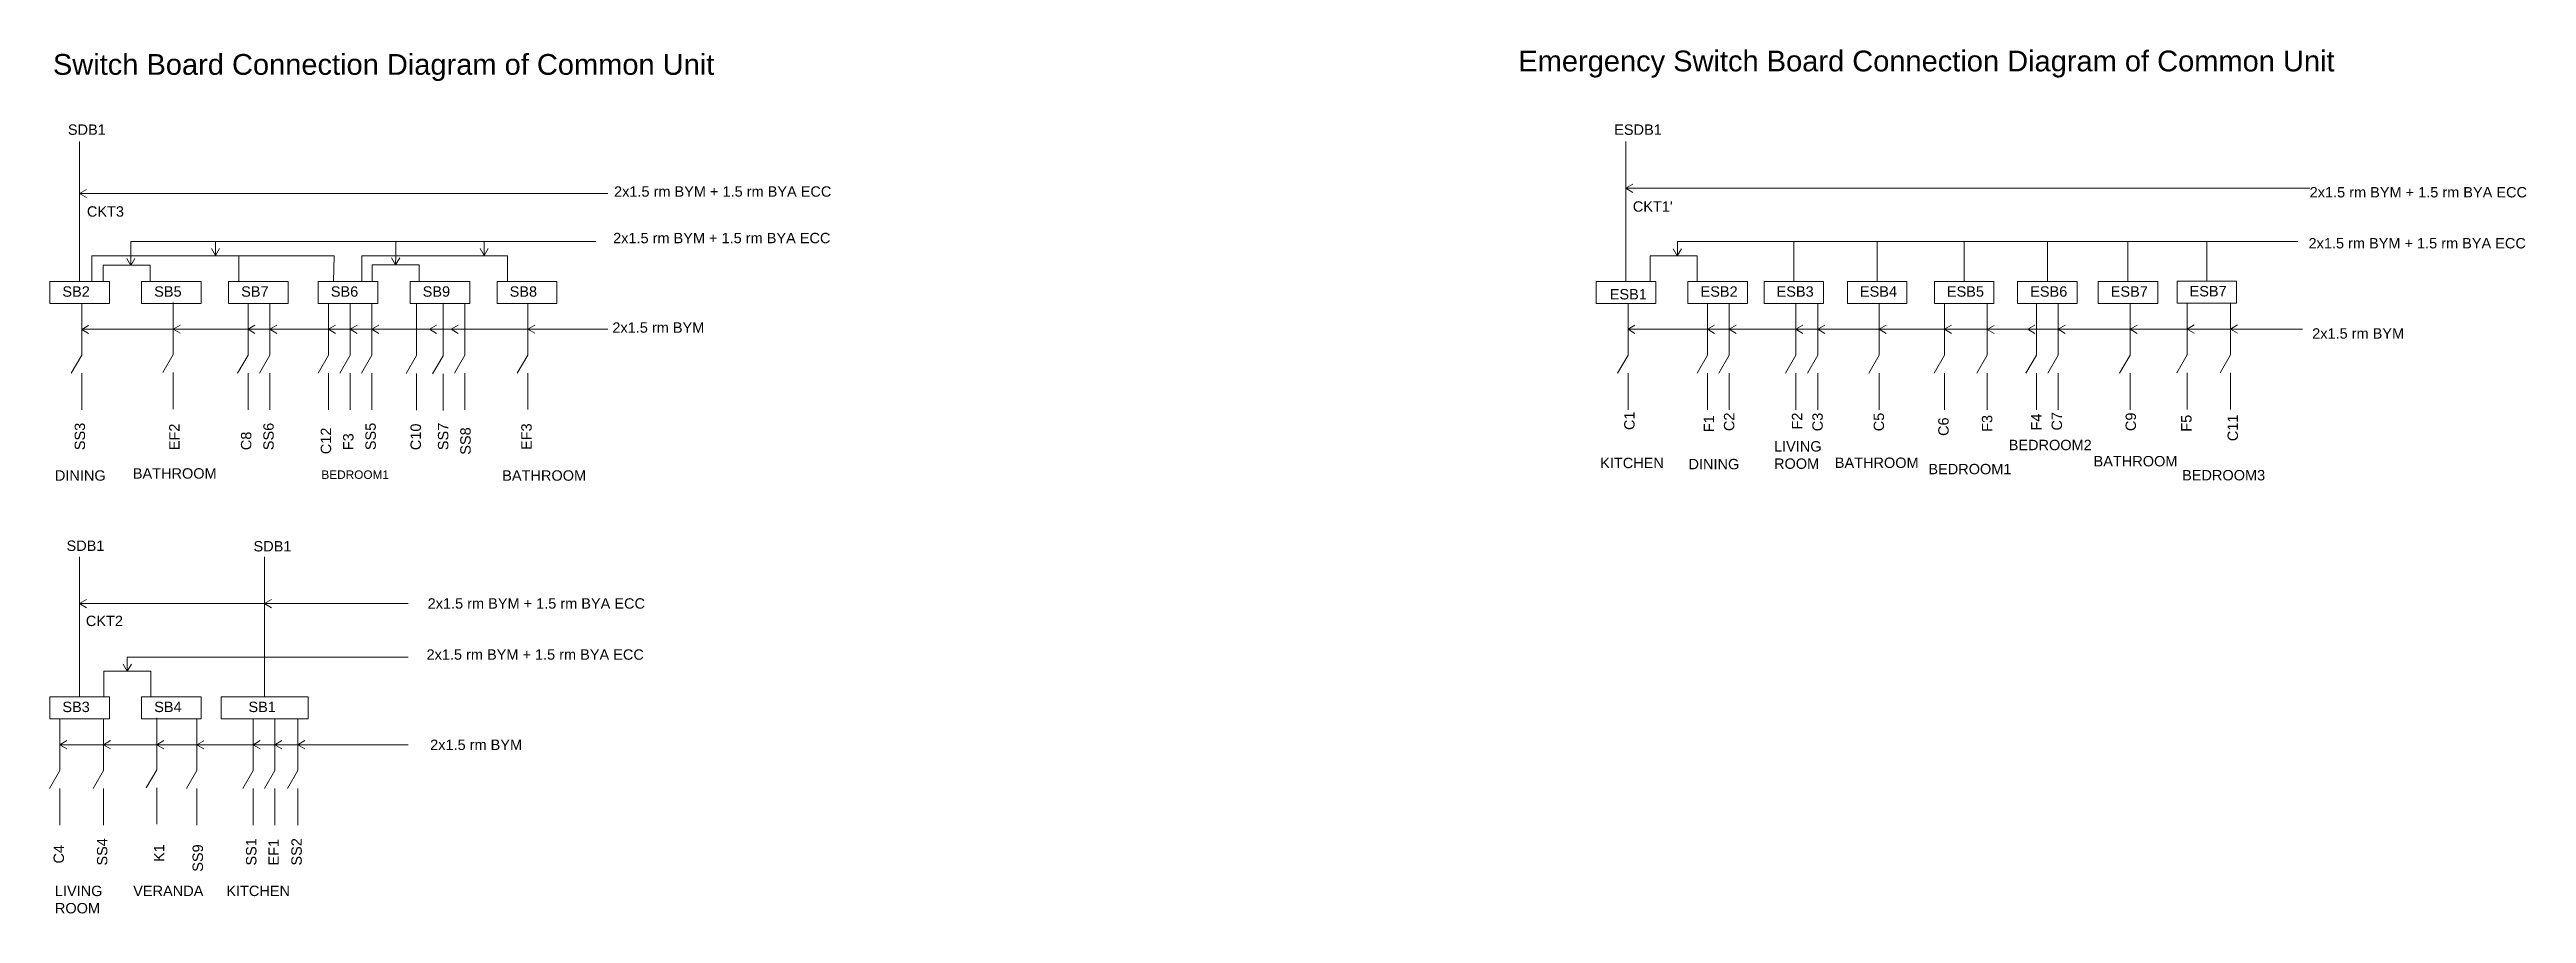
# Model space of a CAD drawing. Extents: x 415 to 654, y 214 to 297.
import ezdxf

# ---------------------------------------------------------------- set-up
doc = ezdxf.new("R2010")
doc.units = 0
doc.header["$MEASUREMENT"] = 0
doc.layers.add('Headings', color=30, linetype='Continuous')
doc.layers.add('Texts', color=210, linetype='Continuous')
doc.layers.add('Outlines', color=160, linetype='Continuous', lineweight=15)
doc.styles.get("Standard").update_dxf_attribs({"font": 'arial.ttf', "height": 1})

# ---------------------------------------------------------------- blocks, each defined once
blk = doc.blocks.new('line_without_CB')
at = {"layer": 'Outlines'}
for p, q in [((0, 0), (0, -2.5)), ((0, -5), (0, -2.5)), ((0, -5), (-1, -6.73)), ((0, -6.73), (0, -7.5)), ((0, -7.5), (0, -9.5)), ((0, -9.5), (0, -10.25))]:
    blk.add_line(p, q, dxfattribs=at)
blk = doc.blocks.new('arrow')
at = {"layer": 'Outlines'}
for q in [(0.67, 0.39), (0.67, -0.39)]:
    blk.add_line((0, 0), q, dxfattribs=at)

msp = doc.modelspace()

# ---------------------------------------------------------------- linework, layer by layer
at = {"layer": 'Outlines'}
for p, q in [((418.16, 275.04), (418.16, 288.5)), ((567, 275.04), (567, 288.5)), ((567, 284), (583.16, 284)), ((583.16, 284), (622.42, 284)), ((622.42, 284), (632.81, 284)), ((418.16, 283.5), (469, 283.5)), ((429, 277.5), (419.35, 277.5)), ((419.35, 277.5), (419.35, 275.04)), ((420.44, 276.59), (424.94, 276.59)), ((420.44, 276.59), (420.44, 275.04)), ((423.1, 278.87), (467.84, 278.87)), ((423.1, 278.87), (423.1, 277.5)), ((423.1, 277.5), (423.1, 276.59)), ((424.94, 276.59), (424.94, 275.04)), ((429, 277.5), (433.5, 277.5)), ((431.25, 277.5), (431.25, 278.87)), ((433.5, 277.5), (433.5, 275.04)), ((433.5, 277.5), (442.66, 277.5)), ((442.66, 277.5), (442.61, 275.04)), ((454.84, 277.5), (445.32, 277.5)), ((445.32, 277.5), (445.32, 275.04)), ((446.33, 276.63), (450.83, 276.63)), ((446.33, 276.63), (446.33, 275.04)), ((448.59, 277.51), (448.58, 276.63)), ((448.59, 277.5), (448.59, 278.87)), ((450.83, 276.63), (450.83, 275.04)), ((454.84, 277.5), (459.34, 277.5)), ((457.09, 277.5), (457.09, 278.87)), ((459.34, 277.5), (459.34, 275.04)), ((569.34, 275.04), (569.34, 277.5)), ((569.34, 277.5), (573.84, 277.5)), ((571.95, 278.87), (571.95, 277.5)), ((571.95, 278.87), (571.95, 278.87)), ((571.95, 278.87), (622.1, 278.87)), ((573.84, 277.5), (573.84, 275.04)), ((583.16, 275.04), (583.16, 278.87)), ((591.18, 275.04), (591.18, 278.87)), ((599.55, 275.04), (599.55, 278.87)), ((607.57, 275.04), (607.57, 278.87)), ((615.32, 275.04), (615.32, 278.87)), ((622.1, 278.87), (622.91, 278.89)), ((622.91, 275.07), (622.91, 278.89)), ((622.91, 278.89), (631.68, 278.89)), ((418.36, 270.42), (469, 270.42)), ((567.2, 270.42), (622.56, 270.43)), ((622.56, 270.43), (623.11, 270.43)), ((623.11, 270.43), (625.16, 270.43)), ((625.2, 270.45), (632.13, 270.43)), ((632.13, 270.43), (632.13, 270.43)), ((418.16, 235.04), (418.16, 248.5)), ((435.97, 235.04), (435.97, 248.5)), ((418.16, 244), (449.77, 244)), ((422.75, 238.84), (449.77, 238.84)), ((422.75, 237.5), (422.75, 238.84)), ((420.5, 235.04), (420.5, 237.5)), ((420.5, 237.5), (425, 237.5)), ((425, 237.5), (425, 235.04)), ((416.26, 230.42), (449.77, 230.42))]:
    msp.add_line(p, q, dxfattribs=at)
at = {"layer": 'Outlines', "ltscale": 5}
for points in [[(415.29, 272.92), (421.03, 272.92), (421.03, 275.04), (415.29, 275.04)], [(424.13, 272.92), (429.87, 272.92), (429.87, 275.04), (424.13, 275.04)], [(432.5, 272.92), (438.24, 272.92), (438.24, 275.04), (432.5, 275.04)], [(441.13, 272.92), (446.87, 272.92), (446.87, 275.04), (441.13, 275.04)], [(449.97, 272.92), (455.71, 272.92), (455.71, 275.04), (449.97, 275.04)], [(458.34, 272.92), (464.08, 272.92), (464.08, 275.04), (458.34, 275.04)], [(564.13, 272.92), (569.87, 272.92), (569.87, 275.04), (564.13, 275.04)], [(572.97, 272.92), (578.71, 272.92), (578.71, 275.04), (572.97, 275.04)], [(580.3, 272.92), (586.03, 272.92), (586.03, 275.04), (580.3, 275.04)], [(588.31, 272.92), (594.05, 272.92), (594.05, 275.04), (588.31, 275.04)], [(596.69, 272.92), (602.42, 272.92), (602.42, 275.04), (596.69, 275.04)], [(604.7, 272.92), (610.44, 272.92), (610.44, 275.04), (604.7, 275.04)], [(612.45, 272.92), (618.19, 272.92), (618.19, 275.04), (612.45, 275.04)], [(620.04, 272.95), (625.78, 272.95), (625.78, 275.07), (620.04, 275.07)], [(415.29, 232.92), (421.03, 232.92), (421.03, 235.04), (415.29, 235.04)], [(424.13, 232.92), (429.87, 232.92), (429.87, 235.04), (424.13, 235.04)], [(431.79, 232.92), (440.16, 232.92), (440.16, 235.04), (431.79, 235.04)]]:
    msp.add_lwpolyline(points, close=True, dxfattribs=at)

# ---------------------------------------------------------------- block references
at = {"layer": 'Outlines'}
for p in [(418.16, 283.5), (567, 284), (418.36, 270.41), (427.17, 270.43), (434.37, 270.42), (436.46, 270.42), (442.11, 270.42), (444.2, 270.42), (446.29, 270.42), (451.84, 270.42), (453.93, 270.42), (461.29, 270.44), (567.2, 270.42), (574.84, 270.42), (576.93, 270.42), (583.36, 270.42), (585.46, 270.42), (591.38, 270.42), (597.66, 270.42), (601.77, 270.41), (605.68, 270.42), (608.6, 270.42), (615.52, 270.42), (621.01, 270.45), (625.2, 270.45), (418.16, 244), (435.97, 244), (416.26, 230.42), (420.45, 230.42), (425.58, 230.42), (429.44, 230.4), (434.86, 230.42), (436.95, 230.42), (439.16, 230.42)]:
    msp.add_blockref('arrow', p, dxfattribs=at)
at = {"layer": 'Outlines', "rotation": 90}
for p in [(423.1, 276.58), (431.25, 277.52), (448.58, 276.64), (457.09, 277.52), (571.94, 277.51), (422.75, 237.51)]:
    msp.add_blockref('arrow', p, dxfattribs=at)
at = {"layer": 'Texts'}
for p in [(418.36, 272.92), (427.17, 272.99), (434.37, 272.92), (436.46, 272.92), (442.11, 272.92), (444.2, 272.92), (446.29, 272.92), (450.58, 272.89), (453.14, 272.85), (455.24, 272.92), (461.29, 272.94), (567.2, 272.92), (574.84, 272.92), (576.93, 272.92), (583.36, 272.92), (585.46, 272.92), (591.38, 272.92), (597.66, 272.92), (601.77, 272.93), (606.5, 272.92), (608.6, 272.92), (615.52, 272.92), (621.01, 272.95), (625.2, 272.95), (416.26, 232.92), (420.45, 232.92), (425.58, 233), (429.44, 232.92), (434.86, 232.92), (436.95, 232.92), (439.16, 232.92)]:
    msp.add_blockref('line_without_CB', p, dxfattribs=at)

# ---------------------------------------------------------------- texts
at = {"layer": 'Headings', "char_height": 2, "attachment_point": 1}
for s, width, heights, insert in [('Switch Board Connection Diagram of Common Unit', 81.3532, [4.24], (415.59, 296.93)), ('Emergency Switch Board Connection Diagram of Common Unit', 106.3968, [3.96], (556.64, 297.26))]:
    msp.add_mtext_dynamic_manual_height_columns(s, width=width, gutter_width=5, heights=heights, dxfattribs=dict(at, insert=insert))
at = {"layer": 'Texts', "attachment_point": 1}
for s, width, gutter_width, heights, insert, char_height in [('SDB1', 3.97, 5, [1.1], (417.03, 290.15), 1), ('ESDB1', 3.97, 5, [1.1], (565.87, 290.15), 1), ('2x1.5 rm BYM + 1.5 rm BYA ECC', 28.1278, 5, [4.35], (469.6, 284.19), 1), ('2x1.5 rm BYM + 1.5 rm BYA ECC', 21.7448, 5, [2.19], (632.81, 284.12), 1), ('CKT3', 3.97, 5, [1.1], (418.86, 282.27), 1), ("CKT1'", 3.97, 5, [1.1], (567.66, 282.75), 1), ('2x1.5 rm BYM + 1.5 rm BYA ECC', 23.2364, 5, [2.1], (469.51, 279.71), 1), ('2x1.5 rm BYM + 1.5 rm BYA ECC', 23.2364, 5, [2.1], (632.7, 279.21), 1), ('SB2', 3.4145, 5, [0], (416.5, 274.56), 1), ('SB5', 3.4145, 5, [0], (425.34, 274.56), 1), ('SB7', 3.4145, 5, [0], (433.71, 274.56), 1), ('SB6', 3.4145, 5, [0], (442.34, 274.56), 1), ('SB9', 3.4145, 5, [0], (451.18, 274.56), 1), ('SB8', 3.4145, 5, [0], (459.55, 274.56), 1), ('ESB1', 3.4145, 5, [0], (565.44, 274.3), 1), ('ESB2', 3.4145, 5, [0], (574.18, 274.56), 1), ('ESB3', 3.4145, 5, [0], (581.5, 274.56), 1), ('ESB4', 3.4145, 5, [0], (589.52, 274.56), 1), ('ESB5', 3.4145, 5, [0], (597.89, 274.56), 1), ('ESB6', 3.4145, 5, [0], (605.91, 274.56), 1), ('ESB7', 3.4145, 5, [0], (613.66, 274.56), 1), ('ESB7', 3.4145, 5, [0], (621.25, 274.59), 1), ('2x1.5 rm BYM', 10.2998, 5, [0.748], (469.44, 271.09), 1), ('2x1.5 rm BYM', 10.2998, 5, [0.748], (633.05, 270.52), 1), ('KITCHEN', 5.6803, 5, [0], (564.52, 258.05), 1), ('DINING', 5.6803, 5, [0], (573.02, 257.94), 1), ('LIVING \\PROOM', 5.6803, 5, [0], (581.25, 259.65), 1), ('BATHROOM', 6.8235, 5, [3.31], (587.1, 258.07), 1), ('BEDROOM2', 6.8235, 5, [3.31], (603.84, 259.78), 1), ('BATHROOM', 6.8235, 5, [3.31], (612.01, 258.22), 1), ('DINING', 5.6803, 5, [0], (415.78, 256.84), 1), ('BATHROOM', 5.6803, 5, [0], (423.28, 257.04), 1), ('BEDROOM1', 4.6226, 4.07, [0], (441.43, 256.83), 0.814), ('BATHROOM', 5.6803, 5, [0], (458.84, 256.84), 1), ('BEDROOM1', 6.8235, 5, [3.31], (596.11, 257.46), 1), ('BEDROOM3', 6.8235, 5, [3.31], (620.53, 256.87), 1), ('SDB1', 3.4145, 5, [0], (416.9, 250.08), 1), ('SDB1', 3.4145, 5, [0], (434.9, 250.03), 1), ('2x1.5 rm BYM + 1.5 rm BYA ECC', 21.7448, 5, [2.19], (451.66, 244.52), 1), ('CKT2', 3.97, 5, [1.1], (418.76, 242.84), 1), ('2x1.5 rm BYM + 1.5 rm BYA ECC', 23.2364, 5, [2.1], (451.55, 239.6), 1), ('SB3', 3.4145, 5, [0], (416.5, 234.56), 1), ('SB4', 3.4145, 5, [0], (425.34, 234.56), 1), ('SB1', 3.4145, 5, [0], (434.41, 234.56), 1), ('2x1.5 rm BYM', 10.2998, 5, [0.748], (451.9, 230.91), 1), ('LIVING ROOM', 6.8235, 5, [3.31], (415.78, 216.84), 1), ('VERANDA', 5.6803, 5, [0], (423.32, 216.84), 1), ('KITCHEN', 6.8235, 5, [3.31], (432.28, 216.84), 1)]:
    msp.add_mtext_dynamic_manual_height_columns(s, width=width, gutter_width=gutter_width, heights=heights, dxfattribs=dict(at, insert=insert, char_height=char_height))
at = {"layer": 'Texts', "char_height": 1, "attachment_point": 1, "rotation": 90}
for s, width, heights, insert in [('C1', 3.2351, [0], (566.83, 260.72)), ('C2', 3.2351, [0], (576.43, 260.62)), ('F2', 3.2351, [0], (582.97, 260.77)), ('C3', 3.2351, [0], (584.94, 260.6)), ('\\pxt0;C5', 3.2351, [0], (590.84, 260.6)), ('F4', 5.9328, [0], (606, 260.67)), ('C7', 3.2351, [0], (607.97, 260.67)), ('\\pxt0;C9', 3.2351, [0], (615.09, 260.62)), ('SS3', 3.2351, [0], (417.68, 258.78)), ('EF2', 3.2351, [0], (426.78, 258.78)), ('C8', 3.2351, [0], (433.69, 258.78)), ('\\pxt1;SS6', 3.2351, [1.03], (435.84, 258.78)), ('C12', 5.9328, [0], (441.37, 258.39)), ('F3', 3.2351, [0], (443.52, 258.78)), ('SS5', 3.2351, [0], (445.67, 258.78)), ('C10', 3.2351, [0], (450.01, 258.78)), ('SS7', 3.2351, [0], (452.65, 258.78)), ('SS8', 3.2351, [0], (454.8, 258.34)), ('EF3', 3.2351, [1.03], (460.67, 258.8)), ('F1', 3.2351, [0], (574.49, 260.51)), ('C6', 5.9328, [0], (597.06, 260.15)), ('F3', 3.2351, [0], (601.26, 260.54)), ('F5', 5.9328, [0], (620.44, 260.56)), ('\\PC11', 3.2351, [0], (623.24, 259.65)), ('C4', 5.9328, [0], (415.65, 218.97)), ('SS4', 3.2351, [0], (419.83, 218.78)), ('K1', 3.2351, [0], (425.31, 219.13)), ('SS9', 3.2351, [0.0661], (429.03, 218.18)), ('SS1', 3.2351, [0], (434.18, 218.78)), ('EF1', 3.2351, [0], (436.33, 218.78)), ('SS2', 3.2351, [0], (438.54, 218.78))]:
    msp.add_mtext_dynamic_manual_height_columns(s, width=width, gutter_width=5, heights=heights, dxfattribs=dict(at, insert=insert))

doc.saveas('drawing.dxf')
